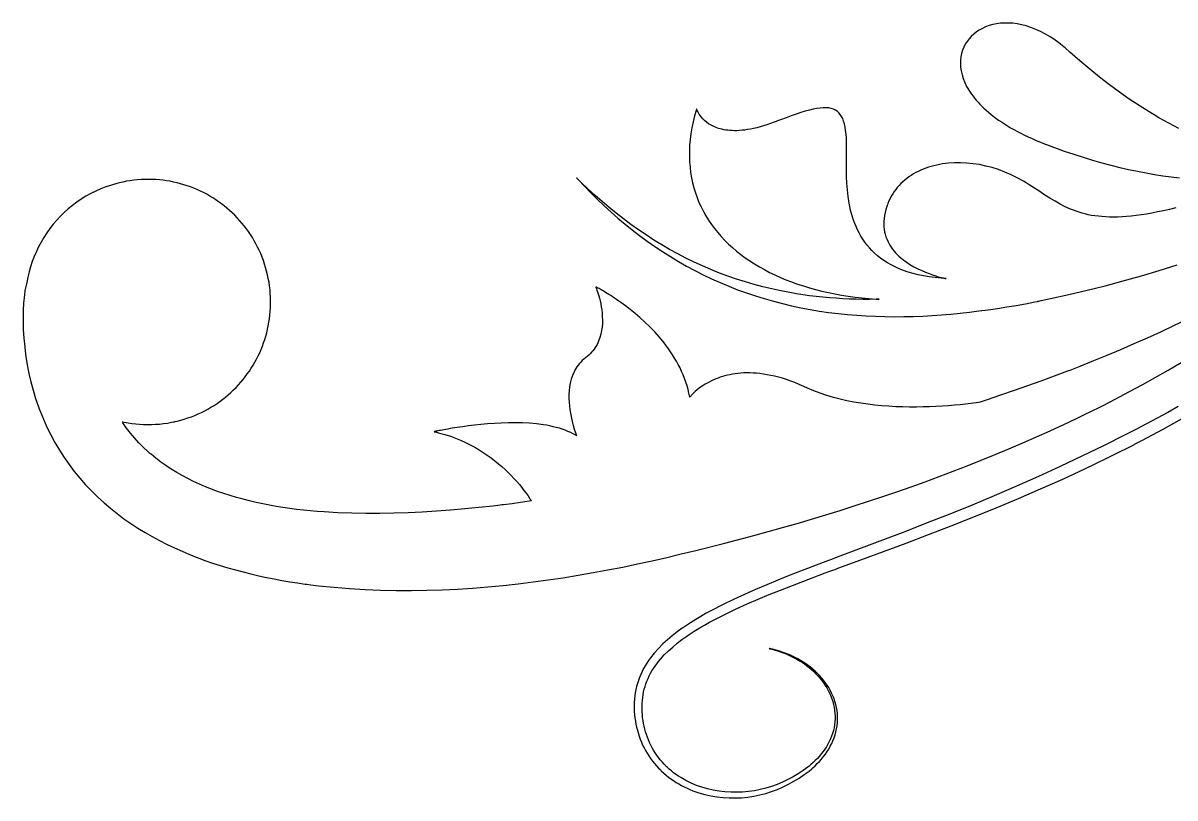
# Model space of a CAD drawing. Extents: x -44.4 to 47.9, y -29.2 to 34.4.
# Drawn here: x -44.42 to -21.34, y 4.36 to 19.89 of the extents above; entities that cross this region are included whole.
import ezdxf

# ---------------------------------------------------------------- set-up
doc = ezdxf.new("R2010")
doc.units = 0
doc.header["$MEASUREMENT"] = 0
doc.layers.add('LAYER_1', color=18, linetype='CONTINUOUS')

msp = doc.modelspace()

# ---------------------------------------------------------------- linework, layer by layer
at = {"layer": 'LAYER_1'}
for points in [[(-21.259, 17.781), (-21.359, 17.832), (-21.458, 17.884), (-21.557, 17.938), (-21.656, 17.994), (-21.755, 18.052), (-21.855, 18.112), (-22.053, 18.237), (-22.251, 18.369), (-22.449, 18.509), (-22.647, 18.656), (-22.845, 18.809), (-23.043, 18.969), (-23.241, 19.135), (-23.439, 19.307), (-23.538, 19.394), (-23.588, 19.436), (-23.637, 19.475), (-23.687, 19.512), (-23.736, 19.548), (-23.786, 19.581), (-23.835, 19.613), (-23.933, 19.671), (-24.03, 19.722), (-24.126, 19.765), (-24.221, 19.802), (-24.314, 19.833), (-24.406, 19.857), (-24.496, 19.874), (-24.584, 19.886), (-24.67, 19.892), (-24.753, 19.892), (-24.834, 19.887), (-24.913, 19.876), (-24.988, 19.86), (-25.06, 19.84), (-25.129, 19.815), (-25.194, 19.785), (-25.256, 19.751), (-25.313, 19.713), (-25.367, 19.671), (-25.416, 19.625), (-25.461, 19.576), (-25.501, 19.524), (-25.537, 19.468), (-25.567, 19.409), (-25.592, 19.348), (-25.611, 19.284), (-25.625, 19.217), (-25.633, 19.149), (-25.635, 19.078), (-25.631, 19.006), (-25.621, 18.932), (-25.603, 18.856), (-25.579, 18.779), (-25.548, 18.702), (-25.51, 18.623), (-25.489, 18.583), (-25.465, 18.544), (-25.439, 18.504), (-25.412, 18.464), (-25.382, 18.424), (-25.351, 18.384), (-25.318, 18.344), (-25.282, 18.304), (-25.245, 18.264), (-25.205, 18.224), (-25.164, 18.184), (-25.12, 18.144), (-25.075, 18.105), (-25.027, 18.065), (-24.976, 18.026), (-24.924, 17.987), (-24.87, 17.948), (-24.813, 17.909), (-24.754, 17.871), (-24.692, 17.832), (-24.629, 17.795), (-24.563, 17.757), (-24.494, 17.72), (-24.424, 17.683), (-24.35, 17.647), (-24.275, 17.611), (-24.197, 17.576), (-24.116, 17.541), (-24.033, 17.506), (-23.947, 17.472), (-23.936, 17.468), (-23.93, 17.466), (-23.918, 17.461), (-23.893, 17.451), (-23.844, 17.433), (-23.747, 17.396), (-23.553, 17.327), (-23.362, 17.262), (-23.174, 17.201), (-22.987, 17.144), (-22.803, 17.092), (-22.621, 17.043), (-22.441, 16.999), (-22.264, 16.958), (-22.088, 16.921), (-21.915, 16.887), (-21.745, 16.857), (-21.576, 16.831), (-21.41, 16.808), (-21.246, 16.788)], [(-21.316, 16.189), (-21.443, 16.158), (-21.566, 16.131), (-21.684, 16.106), (-21.798, 16.084), (-21.907, 16.065), (-22.012, 16.048), (-22.114, 16.035), (-22.211, 16.023), (-22.305, 16.015), (-22.395, 16.009), (-22.482, 16.005), (-22.566, 16.003), (-22.646, 16.004), (-22.724, 16.007), (-22.798, 16.012), (-22.871, 16.019), (-22.94, 16.028), (-23.008, 16.038), (-23.073, 16.051), (-23.136, 16.066), (-23.197, 16.082), (-23.257, 16.099), (-23.315, 16.119), (-23.371, 16.139), (-23.426, 16.162), (-23.533, 16.21), (-23.637, 16.263), (-23.739, 16.32), (-23.84, 16.381), (-23.941, 16.446), (-24.043, 16.513), (-24.149, 16.581), (-24.258, 16.652), (-24.314, 16.688), (-24.374, 16.724), (-24.496, 16.792), (-24.62, 16.853), (-24.745, 16.907), (-24.872, 16.954), (-24.999, 16.994), (-25.127, 17.027), (-25.255, 17.054), (-25.382, 17.073), (-25.508, 17.085), (-25.633, 17.091), (-25.755, 17.09), (-25.876, 17.082), (-25.994, 17.068), (-26.052, 17.058), (-26.109, 17.046), (-26.165, 17.033), (-26.22, 17.018), (-26.274, 17.002), (-26.327, 16.984), (-26.379, 16.964), (-26.43, 16.942), (-26.48, 16.919), (-26.528, 16.894), (-26.575, 16.868), (-26.621, 16.84), (-26.666, 16.81), (-26.708, 16.779), (-26.75, 16.745), (-26.789, 16.711), (-26.828, 16.675), (-26.864, 16.637), (-26.899, 16.597), (-26.932, 16.556), (-26.963, 16.513), (-26.992, 16.469), (-27.019, 16.423), (-27.044, 16.375), (-27.068, 16.326), (-27.089, 16.275), (-27.098, 16.249), (-27.103, 16.235), (-27.109, 16.219), (-27.128, 16.155), (-27.144, 16.093), (-27.156, 16.033), (-27.164, 15.974), (-27.168, 15.918), (-27.169, 15.863), (-27.167, 15.809), (-27.162, 15.757), (-27.153, 15.707), (-27.142, 15.658), (-27.128, 15.611), (-27.111, 15.566), (-27.092, 15.522), (-27.07, 15.48), (-27.047, 15.439), (-27.021, 15.399), (-26.994, 15.361), (-26.964, 15.324), (-26.933, 15.289), (-26.901, 15.255), (-26.867, 15.223), (-26.796, 15.162), (-26.722, 15.106), (-26.645, 15.055), (-26.566, 15.01), (-26.488, 14.968), (-26.41, 14.931), (-26.334, 14.899), (-26.261, 14.871), (-26.192, 14.846), (-26.129, 14.825), (-26.099, 14.816), (-26.072, 14.808), (-26.046, 14.801), (-26.022, 14.795), (-26.001, 14.789), (-25.981, 14.784), (-25.965, 14.78), (-25.951, 14.777), (-25.939, 14.775), (-25.931, 14.773), (-25.925, 14.772), (-25.923, 14.771), (-25.923, 14.771), (-25.923, 14.771), (-25.923, 14.771), (-25.923, 14.771), (-25.924, 14.771), (-25.957, 14.773), (-26.02, 14.778), (-26.144, 14.791), (-26.261, 14.806), (-26.374, 14.826), (-26.481, 14.848), (-26.583, 14.874), (-26.68, 14.903), (-26.773, 14.935), (-26.86, 14.969), (-26.944, 15.007), (-27.022, 15.046), (-27.097, 15.089), (-27.167, 15.134), (-27.233, 15.181), (-27.295, 15.23), (-27.354, 15.281), (-27.408, 15.334), (-27.459, 15.389), (-27.507, 15.445), (-27.551, 15.504), (-27.592, 15.563), (-27.63, 15.624), (-27.664, 15.686), (-27.696, 15.749), (-27.726, 15.813), (-27.752, 15.878), (-27.776, 15.944), (-27.798, 16.011), (-27.817, 16.078), (-27.835, 16.145), (-27.85, 16.213), (-27.863, 16.28), (-27.885, 16.416), (-27.9, 16.551), (-27.91, 16.685), (-27.916, 16.816), (-27.918, 16.943), (-27.919, 17.066), (-27.918, 17.184), (-27.917, 17.296), (-27.916, 17.349), (-27.916, 17.4), (-27.916, 17.45), (-27.917, 17.497), (-27.918, 17.542), (-27.92, 17.584), (-27.926, 17.665), (-27.935, 17.739), (-27.945, 17.807), (-27.959, 17.869), (-27.975, 17.925), (-27.994, 17.976), (-28.017, 18.021), (-28.042, 18.061), (-28.071, 18.095), (-28.104, 18.125), (-28.14, 18.148), (-28.181, 18.167), (-28.225, 18.181), (-28.273, 18.19), (-28.326, 18.194), (-28.384, 18.194), (-28.446, 18.189), (-28.512, 18.179), (-28.584, 18.165), (-28.661, 18.147), (-28.743, 18.125), (-28.831, 18.098), (-28.924, 18.068), (-29.023, 18.033), (-29.128, 17.995), (-29.239, 17.953), (-29.297, 17.931), (-29.312, 17.925), (-29.33, 17.918), (-29.368, 17.904), (-29.442, 17.877), (-29.514, 17.852), (-29.583, 17.83), (-29.65, 17.811), (-29.715, 17.794), (-29.778, 17.779), (-29.839, 17.767), (-29.898, 17.757), (-29.954, 17.748), (-30.009, 17.742), (-30.061, 17.738), (-30.112, 17.735), (-30.16, 17.735), (-30.207, 17.736), (-30.252, 17.738), (-30.295, 17.742), (-30.336, 17.747), (-30.375, 17.754), (-30.413, 17.762), (-30.449, 17.771), (-30.483, 17.781), (-30.516, 17.792), (-30.577, 17.817), (-30.631, 17.845), (-30.68, 17.875), (-30.724, 17.907), (-30.762, 17.939), (-30.795, 17.972), (-30.824, 18.005), (-30.848, 18.037), (-30.868, 18.066), (-30.885, 18.094), (-30.898, 18.119), (-30.908, 18.139), (-30.915, 18.156), (-30.919, 18.168), (-30.921, 18.173), (-30.921, 18.174), (-30.921, 18.174), (-30.921, 18.174), (-30.921, 18.174), (-30.922, 18.172), (-30.926, 18.157), (-30.961, 18.034), (-30.99, 17.913), (-31.015, 17.793), (-31.035, 17.675), (-31.05, 17.559), (-31.06, 17.444), (-31.065, 17.331), (-31.066, 17.22), (-31.062, 17.11), (-31.053, 17.002), (-31.041, 16.896), (-31.023, 16.792), (-31.002, 16.69), (-30.976, 16.589), (-30.946, 16.491), (-30.912, 16.394), (-30.874, 16.299), (-30.831, 16.207), (-30.785, 16.116), (-30.735, 16.027), (-30.681, 15.94), (-30.623, 15.856), (-30.562, 15.773), (-30.497, 15.692), (-30.429, 15.614), (-30.357, 15.537), (-30.281, 15.463), (-30.202, 15.391), (-30.12, 15.321), (-30.035, 15.254), (-29.946, 15.188), (-29.855, 15.125), (-29.76, 15.064), (-29.662, 15.006), (-29.562, 14.95), (-29.458, 14.896), (-29.352, 14.844), (-29.243, 14.795), (-29.131, 14.748), (-29.017, 14.704), (-28.9, 14.662), (-28.781, 14.623), (-28.66, 14.586), (-28.536, 14.552), (-28.409, 14.52), (-28.281, 14.491), (-28.15, 14.465), (-28.017, 14.441), (-27.883, 14.419), (-27.746, 14.401), (-27.607, 14.385), (-27.467, 14.372), (-27.325, 14.361), (-27.289, 14.359), (-27.271, 14.358), (-27.266, 14.358), (-27.267, 14.358), (-27.27, 14.358), (-27.286, 14.357), (-27.32, 14.357), (-27.454, 14.355), (-27.588, 14.355), (-27.722, 14.358), (-27.856, 14.362), (-27.99, 14.368), (-28.124, 14.376), (-28.257, 14.386), (-28.391, 14.398), (-28.524, 14.412), (-28.657, 14.429), (-28.79, 14.447), (-28.922, 14.468), (-29.055, 14.491), (-29.234, 14.525), (-29.413, 14.563), (-29.591, 14.606), (-29.768, 14.653), (-29.944, 14.704), (-30.119, 14.76), (-30.292, 14.819), (-30.464, 14.883), (-30.634, 14.952), (-30.803, 15.024), (-30.971, 15.101), (-31.136, 15.181), (-31.3, 15.266), (-31.461, 15.355), (-31.62, 15.448), (-31.778, 15.544), (-31.933, 15.645), (-32.085, 15.748), (-32.236, 15.856), (-32.384, 15.966), (-32.53, 16.08), (-32.674, 16.196), (-32.815, 16.316), (-32.954, 16.438), (-33.091, 16.564), (-33.226, 16.691), (-33.292, 16.756), (-33.325, 16.789), (-33.326, 16.79), (-33.325, 16.789), (-33.323, 16.787), (-33.319, 16.783), (-33.311, 16.774), (-33.296, 16.757), (-33.169, 16.622), (-33.04, 16.489), (-32.908, 16.358), (-32.774, 16.23), (-32.636, 16.105), (-32.497, 15.982), (-32.354, 15.863), (-32.209, 15.746), (-32.062, 15.632), (-31.912, 15.522), (-31.759, 15.415), (-31.604, 15.311), (-31.447, 15.211), (-31.286, 15.114), (-31.123, 15.021), (-30.957, 14.932), (-30.789, 14.847), (-30.62, 14.767), (-30.448, 14.69), (-30.275, 14.617), (-30.099, 14.549), (-29.923, 14.484), (-29.744, 14.424), (-29.565, 14.369), (-29.383, 14.317), (-29.201, 14.27), (-29.018, 14.227), (-28.833, 14.188), (-28.647, 14.152), (-28.461, 14.121), (-28.275, 14.094), (-28.087, 14.071), (-27.9, 14.052), (-27.712, 14.036), (-27.523, 14.024), (-27.335, 14.015), (-27.146, 14.01), (-26.957, 14.007), (-26.768, 14.009), (-26.579, 14.013), (-26.391, 14.021), (-26.202, 14.032), (-26.014, 14.045), (-25.826, 14.061), (-25.638, 14.079), (-25.451, 14.099), (-25.263, 14.122), (-25.076, 14.147), (-24.889, 14.174), (-24.703, 14.204), (-24.517, 14.235), (-24.331, 14.268), (-24.146, 14.304), (-24.1, 14.313), (-24.094, 14.314), (-24.091, 14.315), (-24.086, 14.316), (-24.063, 14.32), (-24.017, 14.33), (-23.832, 14.369), (-23.464, 14.45), (-23.098, 14.537), (-22.734, 14.629), (-22.371, 14.726), (-22.009, 14.828), (-21.649, 14.934), (-21.29, 15.045)], [(-21.101, 13.95), (-21.364, 13.823), (-21.628, 13.7), (-21.894, 13.579), (-22.161, 13.461), (-22.43, 13.345), (-22.699, 13.231), (-22.969, 13.121), (-23.24, 13.012), (-23.375, 12.958), (-23.443, 12.932), (-23.46, 12.925), (-23.469, 12.922), (-23.473, 12.92), (-23.489, 12.914), (-23.755, 12.814), (-24.022, 12.716), (-24.291, 12.62), (-24.56, 12.526), (-24.831, 12.433), (-25.102, 12.343), (-25.238, 12.298), (-25.273, 12.287), (-25.322, 12.281), (-25.424, 12.268), (-25.53, 12.256), (-25.641, 12.244), (-25.756, 12.233), (-25.875, 12.224), (-25.998, 12.215), (-26.124, 12.208), (-26.253, 12.202), (-26.384, 12.199), (-26.518, 12.197), (-26.654, 12.197), (-26.791, 12.199), (-26.93, 12.204), (-27.069, 12.212), (-27.209, 12.222), (-27.35, 12.236), (-27.49, 12.253), (-27.63, 12.273), (-27.77, 12.296), (-27.908, 12.324), (-28.045, 12.355), (-28.18, 12.39), (-28.314, 12.43), (-28.445, 12.474), (-28.573, 12.523), (-28.698, 12.577), (-28.713, 12.584), (-28.721, 12.587), (-28.73, 12.592), (-28.775, 12.612), (-28.864, 12.651), (-28.951, 12.686), (-29.036, 12.718), (-29.12, 12.747), (-29.201, 12.773), (-29.281, 12.795), (-29.358, 12.815), (-29.434, 12.832), (-29.508, 12.846), (-29.58, 12.858), (-29.651, 12.867), (-29.719, 12.874), (-29.786, 12.879), (-29.851, 12.881), (-29.914, 12.882), (-29.975, 12.88), (-30.034, 12.877), (-30.092, 12.871), (-30.148, 12.865), (-30.202, 12.856), (-30.255, 12.846), (-30.305, 12.835), (-30.354, 12.823), (-30.402, 12.809), (-30.447, 12.795), (-30.491, 12.779), (-30.533, 12.763), (-30.612, 12.729), (-30.685, 12.692), (-30.751, 12.655), (-30.81, 12.616), (-30.863, 12.579), (-30.909, 12.543), (-30.949, 12.509), (-30.983, 12.477), (-30.997, 12.463), (-31.01, 12.45), (-31.021, 12.438), (-31.031, 12.427), (-31.039, 12.418), (-31.046, 12.41), (-31.051, 12.404), (-31.055, 12.399), (-31.057, 12.396), (-31.058, 12.395), (-31.074, 12.473), (-31.092, 12.549), (-31.113, 12.624), (-31.136, 12.698), (-31.162, 12.77), (-31.191, 12.841), (-31.221, 12.911), (-31.253, 12.98), (-31.288, 13.048), (-31.324, 13.114), (-31.362, 13.179), (-31.402, 13.242), (-31.443, 13.305), (-31.485, 13.366), (-31.573, 13.483), (-31.666, 13.596), (-31.761, 13.703), (-31.859, 13.804), (-31.958, 13.9), (-32.057, 13.99), (-32.155, 14.074), (-32.252, 14.153), (-32.346, 14.225), (-32.437, 14.291), (-32.481, 14.322), (-32.523, 14.352), (-32.565, 14.379), (-32.604, 14.406), (-32.642, 14.43), (-32.679, 14.454), (-32.713, 14.475), (-32.746, 14.495), (-32.776, 14.513), (-32.805, 14.53), (-32.831, 14.545), (-32.855, 14.559), (-32.876, 14.57), (-32.894, 14.581), (-32.91, 14.589), (-32.923, 14.596), (-32.933, 14.601), (-32.939, 14.605), (-32.943, 14.606), (-32.943, 14.607), (-32.943, 14.605), (-32.941, 14.601), (-32.939, 14.595), (-32.936, 14.588), (-32.928, 14.567), (-32.918, 14.541), (-32.907, 14.508), (-32.894, 14.469), (-32.881, 14.425), (-32.868, 14.377), (-32.855, 14.324), (-32.843, 14.267), (-32.832, 14.207), (-32.822, 14.144), (-32.815, 14.079), (-32.81, 14.011), (-32.808, 13.942), (-32.809, 13.872), (-32.815, 13.801), (-32.824, 13.73), (-32.839, 13.659), (-32.859, 13.589), (-32.884, 13.52), (-32.916, 13.453), (-32.954, 13.388), (-32.975, 13.356), (-32.999, 13.325), (-33.024, 13.295), (-33.052, 13.265), (-33.081, 13.237), (-33.112, 13.209), (-33.18, 13.155), (-33.211, 13.127), (-33.241, 13.097), (-33.268, 13.067), (-33.294, 13.035), (-33.318, 13.003), (-33.339, 12.969), (-33.359, 12.935), (-33.377, 12.9), (-33.409, 12.828), (-33.433, 12.754), (-33.452, 12.678), (-33.466, 12.601), (-33.475, 12.524), (-33.479, 12.446), (-33.479, 12.369), (-33.476, 12.292), (-33.469, 12.218), (-33.46, 12.145), (-33.449, 12.074), (-33.437, 12.007), (-33.423, 11.944), (-33.409, 11.884), (-33.394, 11.829), (-33.38, 11.78), (-33.366, 11.736), (-33.353, 11.699), (-33.343, 11.668), (-33.338, 11.655), (-33.334, 11.644), (-33.331, 11.636), (-33.328, 11.629), (-33.326, 11.624), (-33.325, 11.622), (-33.325, 11.621), (-33.325, 11.621), (-33.331, 11.625), (-33.343, 11.632), (-33.392, 11.66), (-33.444, 11.686), (-33.498, 11.71), (-33.554, 11.733), (-33.612, 11.753), (-33.671, 11.772), (-33.733, 11.789), (-33.795, 11.804), (-33.859, 11.818), (-33.925, 11.831), (-33.991, 11.841), (-34.127, 11.859), (-34.266, 11.871), (-34.408, 11.878), (-34.55, 11.881), (-34.692, 11.88), (-34.834, 11.876), (-34.973, 11.869), (-35.11, 11.859), (-35.243, 11.847), (-35.371, 11.833), (-35.494, 11.818), (-35.609, 11.803), (-35.664, 11.795), (-35.717, 11.787), (-35.768, 11.779), (-35.816, 11.771), (-35.862, 11.764), (-35.905, 11.756), (-35.946, 11.749), (-35.983, 11.742), (-36.018, 11.736), (-36.05, 11.729), (-36.079, 11.724), (-36.104, 11.719), (-36.126, 11.714), (-36.144, 11.711), (-36.159, 11.708), (-36.169, 11.705), (-36.176, 11.704), (-36.179, 11.703), (-36.179, 11.703), (-36.178, 11.703), (-36.174, 11.702), (-36.16, 11.699), (-36.131, 11.692), (-36.074, 11.677), (-35.963, 11.646), (-35.855, 11.611), (-35.751, 11.572), (-35.65, 11.531), (-35.553, 11.487), (-35.459, 11.441), (-35.368, 11.392), (-35.28, 11.341), (-35.196, 11.288), (-35.115, 11.233), (-35.037, 11.177), (-34.962, 11.12), (-34.89, 11.062), (-34.822, 11.003), (-34.756, 10.943), (-34.694, 10.883), (-34.634, 10.823), (-34.578, 10.762), (-34.524, 10.702), (-34.473, 10.643), (-34.425, 10.584), (-34.38, 10.527), (-34.337, 10.47), (-34.297, 10.415), (-34.26, 10.361), (-34.243, 10.335), (-34.234, 10.322), (-34.232, 10.319), (-34.231, 10.318), (-34.231, 10.317), (-34.234, 10.317), (-34.276, 10.31), (-34.447, 10.285), (-34.619, 10.26), (-34.792, 10.239), (-34.802, 10.238), (-34.805, 10.237), (-34.823, 10.235), (-34.858, 10.231), (-35, 10.214), (-35.284, 10.183), (-35.568, 10.155), (-35.852, 10.13), (-36.136, 10.109), (-36.419, 10.092), (-36.702, 10.078), (-36.985, 10.069), (-37.267, 10.064), (-37.549, 10.064), (-37.829, 10.069), (-38.108, 10.08), (-38.386, 10.096), (-38.524, 10.106), (-38.662, 10.118), (-38.799, 10.131), (-38.936, 10.147), (-39.073, 10.165), (-39.209, 10.184), (-39.344, 10.206), (-39.479, 10.23), (-39.613, 10.256), (-39.746, 10.285), (-39.877, 10.316), (-40.008, 10.349), (-40.138, 10.384), (-40.266, 10.423), (-40.393, 10.463), (-40.518, 10.507), (-40.641, 10.553), (-40.762, 10.601), (-40.882, 10.653), (-41, 10.707), (-41.115, 10.764), (-41.228, 10.824), (-41.339, 10.888), (-41.447, 10.954), (-41.553, 11.023), (-41.656, 11.096), (-41.756, 11.172), (-41.853, 11.251), (-41.865, 11.261), (-41.868, 11.263), (-41.87, 11.265), (-41.872, 11.266), (-41.878, 11.271), (-41.89, 11.282), (-41.914, 11.304), (-42.008, 11.392), (-42.098, 11.483), (-42.184, 11.578), (-42.265, 11.675), (-42.342, 11.775), (-42.415, 11.879), (-42.423, 11.892), (-42.428, 11.898), (-42.43, 11.902), (-42.431, 11.903), (-42.429, 11.903), (-42.391, 11.895), (-42.314, 11.881), (-42.237, 11.87), (-42.159, 11.86), (-42.081, 11.854), (-42.002, 11.849), (-41.923, 11.847), (-41.844, 11.848), (-41.764, 11.851), (-41.684, 11.857), (-41.604, 11.866), (-41.523, 11.877), (-41.443, 11.891), (-41.402, 11.899), (-41.382, 11.904), (-41.377, 11.905), (-41.375, 11.905), (-41.373, 11.906), (-41.368, 11.907), (-41.331, 11.915), (-41.258, 11.934), (-41.186, 11.955), (-41.115, 11.978), (-41.045, 12.003), (-40.977, 12.03), (-40.909, 12.059), (-40.843, 12.09), (-40.778, 12.122), (-40.714, 12.157), (-40.652, 12.193), (-40.591, 12.231), (-40.531, 12.27), (-40.472, 12.311), (-40.415, 12.354), (-40.359, 12.398), (-40.305, 12.444), (-40.252, 12.491), (-40.2, 12.54), (-40.15, 12.59), (-40.102, 12.641), (-40.055, 12.694), (-40.009, 12.748), (-39.966, 12.803), (-39.924, 12.86), (-39.883, 12.918), (-39.844, 12.976), (-39.807, 13.036), (-39.772, 13.097), (-39.738, 13.159), (-39.706, 13.222), (-39.676, 13.286), (-39.648, 13.351), (-39.621, 13.416), (-39.597, 13.483), (-39.574, 13.55), (-39.553, 13.618), (-39.534, 13.686), (-39.517, 13.755), (-39.503, 13.825), (-39.49, 13.896), (-39.479, 13.967), (-39.47, 14.038), (-39.464, 14.11), (-39.459, 14.182), (-39.457, 14.255), (-39.457, 14.328), (-39.459, 14.401), (-39.463, 14.475), (-39.469, 14.549), (-39.478, 14.623), (-39.489, 14.697), (-39.503, 14.771), (-39.518, 14.846), (-39.536, 14.919), (-39.556, 14.992), (-39.578, 15.063), (-39.602, 15.134), (-39.628, 15.203), (-39.655, 15.271), (-39.685, 15.338), (-39.717, 15.404), (-39.75, 15.468), (-39.785, 15.531), (-39.822, 15.593), (-39.861, 15.654), (-39.901, 15.713), (-39.943, 15.771), (-39.986, 15.828), (-40.031, 15.883), (-40.078, 15.937), (-40.126, 15.989), (-40.175, 16.04), (-40.226, 16.089), (-40.278, 16.137), (-40.331, 16.183), (-40.386, 16.228), (-40.442, 16.271), (-40.499, 16.312), (-40.557, 16.352), (-40.616, 16.39), (-40.677, 16.426), (-40.738, 16.461), (-40.801, 16.494), (-40.864, 16.525), (-40.928, 16.554), (-40.993, 16.582), (-41.059, 16.607), (-41.126, 16.631), (-41.193, 16.653), (-41.262, 16.672), (-41.33, 16.69), (-41.4, 16.706), (-41.47, 16.72), (-41.541, 16.732), (-41.612, 16.742), (-41.683, 16.749), (-41.756, 16.755), (-41.828, 16.758), (-41.901, 16.76), (-41.974, 16.759), (-42.047, 16.756), (-42.121, 16.75), (-42.195, 16.743), (-42.269, 16.733), (-42.343, 16.72), (-42.417, 16.706), (-42.454, 16.698), (-42.482, 16.691), (-42.538, 16.677), (-42.648, 16.646), (-42.756, 16.61), (-42.86, 16.57), (-42.962, 16.525), (-43.062, 16.475), (-43.158, 16.422), (-43.251, 16.364), (-43.341, 16.303), (-43.428, 16.237), (-43.512, 16.168), (-43.593, 16.096), (-43.669, 16.02), (-43.743, 15.941), (-43.813, 15.859), (-43.879, 15.775), (-43.941, 15.687), (-44, 15.597), (-44.054, 15.504), (-44.105, 15.409), (-44.151, 15.312), (-44.194, 15.213), (-44.232, 15.112), (-44.265, 15.01), (-44.294, 14.905), (-44.319, 14.8), (-44.339, 14.693), (-44.339, 14.69), (-44.339, 14.69), (-44.339, 14.689), (-44.34, 14.688), (-44.34, 14.687), (-44.341, 14.684), (-44.343, 14.677), (-44.348, 14.664), (-44.363, 14.614), (-44.375, 14.562), (-44.379, 14.535), (-44.381, 14.521), (-44.381, 14.517), (-44.382, 14.515), (-44.382, 14.515), (-44.382, 14.509), (-44.384, 14.499), (-44.387, 14.473), (-44.389, 14.462), (-44.389, 14.456), (-44.389, 14.456), (-44.389, 14.456), (-44.39, 14.454), (-44.39, 14.451), (-44.391, 14.443), (-44.397, 14.387), (-44.402, 14.334), (-44.407, 14.283), (-44.41, 14.235), (-44.413, 14.188), (-44.416, 14.098), (-44.418, 13.925), (-44.417, 13.836), (-44.413, 13.749), (-44.401, 13.575), (-44.383, 13.401), (-44.374, 13.315), (-44.368, 13.272), (-44.366, 13.25), (-44.365, 13.247), (-44.365, 13.242), (-44.363, 13.231), (-44.36, 13.21), (-44.332, 13.04), (-44.299, 12.87), (-44.261, 12.701), (-44.216, 12.534), (-44.165, 12.368), (-44.108, 12.203), (-44.092, 12.163), (-44.085, 12.142), (-44.081, 12.132), (-44.079, 12.127), (-44.075, 12.117), (-44.01, 11.955), (-43.94, 11.795), (-43.862, 11.638), (-43.779, 11.485), (-43.69, 11.334), (-43.595, 11.188), (-43.495, 11.045), (-43.39, 10.906), (-43.28, 10.772), (-43.165, 10.641), (-43.046, 10.516), (-42.923, 10.396), (-42.795, 10.28), (-42.665, 10.169), (-42.531, 10.062), (-42.395, 9.96), (-42.256, 9.863), (-42.115, 9.771), (-41.972, 9.683), (-41.827, 9.6), (-41.68, 9.521), (-41.532, 9.445), (-41.383, 9.374), (-41.232, 9.306), (-41.081, 9.242), (-40.929, 9.181), (-40.777, 9.125), (-40.624, 9.072), (-40.47, 9.023), (-40.316, 8.977), (-40.161, 8.933), (-40.006, 8.892), (-39.851, 8.853), (-39.696, 8.817), (-39.541, 8.784), (-39.385, 8.753), (-39.23, 8.724), (-39.074, 8.697), (-38.919, 8.673), (-38.763, 8.65), (-38.753, 8.649), (-38.749, 8.648), (-38.746, 8.648), (-38.741, 8.647), (-38.731, 8.646), (-38.653, 8.636), (-38.497, 8.618), (-38.185, 8.587), (-37.874, 8.562), (-37.564, 8.543), (-37.254, 8.53), (-36.944, 8.523), (-36.636, 8.522), (-36.328, 8.526), (-36.021, 8.536), (-35.714, 8.55), (-35.409, 8.569), (-35.104, 8.593), (-34.8, 8.622), (-34.497, 8.655), (-34.195, 8.692), (-33.893, 8.733), (-33.593, 8.778), (-33.294, 8.827), (-32.995, 8.879), (-32.698, 8.934), (-32.402, 8.992), (-32.106, 9.054), (-31.812, 9.118), (-31.519, 9.184), (-31.228, 9.253), (-30.937, 9.324), (-30.357, 9.47), (-29.776, 9.623), (-29.487, 9.701), (-29.198, 9.782), (-28.909, 9.865), (-28.621, 9.949), (-28.334, 10.036), (-28.047, 10.125), (-27.761, 10.215), (-27.475, 10.308), (-27.19, 10.403), (-26.906, 10.5), (-26.622, 10.599), (-26.34, 10.701), (-26.058, 10.805), (-25.777, 10.911), (-25.497, 11.019), (-25.218, 11.13), (-24.94, 11.244), (-24.663, 11.359), (-24.387, 11.478), (-24.112, 11.599), (-23.838, 11.722), (-23.565, 11.848), (-23.294, 11.977), (-23.159, 12.043), (-23.125, 12.059), (-23.108, 12.067), (-23.1, 12.072), (-23.095, 12.074), (-23.093, 12.075), (-23.059, 12.091), (-22.79, 12.224), (-22.523, 12.36), (-22.257, 12.5), (-21.992, 12.642), (-21.73, 12.788), (-21.469, 12.937), (-21.21, 13.089)], [(-21.271, 12.208), (-21.481, 12.091), (-21.692, 11.975), (-21.904, 11.861), (-22.118, 11.749), (-22.332, 11.639), (-22.765, 11.423), (-23.199, 11.212), (-23.634, 11.006), (-24.072, 10.805), (-24.513, 10.609), (-24.956, 10.419), (-25.402, 10.233), (-25.849, 10.051), (-26.298, 9.874), (-26.747, 9.7), (-27.199, 9.528), (-28.105, 9.188), (-28.218, 9.145), (-28.275, 9.124), (-28.388, 9.081), (-28.614, 8.995), (-29.066, 8.819), (-29.292, 8.728), (-29.516, 8.635), (-29.739, 8.54), (-29.962, 8.443), (-30.183, 8.342), (-30.403, 8.236), (-30.62, 8.123), (-30.728, 8.064), (-30.834, 8.003), (-30.939, 7.94), (-31.043, 7.876), (-31.146, 7.809), (-31.171, 7.792), (-31.185, 7.782), (-31.211, 7.764), (-31.312, 7.691), (-31.411, 7.614), (-31.506, 7.534), (-31.598, 7.45), (-31.686, 7.361), (-31.769, 7.267), (-31.847, 7.169), (-31.884, 7.118), (-31.919, 7.065), (-31.952, 7.01), (-31.984, 6.955), (-32.013, 6.898), (-32.041, 6.84), (-32.066, 6.78), (-32.088, 6.72), (-32.108, 6.659), (-32.126, 6.598), (-32.141, 6.535), (-32.153, 6.473), (-32.161, 6.409), (-32.167, 6.346), (-32.171, 6.283), (-32.172, 6.22), (-32.172, 6.157), (-32.169, 6.094), (-32.164, 6.031), (-32.157, 5.969), (-32.148, 5.906), (-32.137, 5.844), (-32.123, 5.782), (-32.107, 5.721), (-32.071, 5.6), (-32.05, 5.541), (-32.027, 5.482), (-32.002, 5.425), (-31.974, 5.368), (-31.944, 5.313), (-31.912, 5.259), (-31.878, 5.206), (-31.843, 5.154), (-31.805, 5.104), (-31.766, 5.055), (-31.724, 5.007), (-31.682, 4.961), (-31.66, 4.939), (-31.649, 4.928), (-31.646, 4.925), (-31.64, 4.92), (-31.629, 4.909), (-31.582, 4.865), (-31.534, 4.824), (-31.485, 4.784), (-31.435, 4.747), (-31.384, 4.711), (-31.331, 4.677), (-31.277, 4.644), (-31.223, 4.614), (-31.167, 4.585), (-31.111, 4.558), (-31.054, 4.533), (-30.996, 4.51), (-30.938, 4.488), (-30.879, 4.468), (-30.759, 4.434), (-30.638, 4.406), (-30.515, 4.385), (-30.391, 4.372), (-30.267, 4.364), (-30.144, 4.364), (-30.02, 4.37), (-29.897, 4.382), (-29.775, 4.4), (-29.655, 4.425), (-29.535, 4.456), (-29.418, 4.494), (-29.302, 4.536), (-29.189, 4.585), (-29.078, 4.639), (-28.97, 4.698), (-28.865, 4.762), (-28.763, 4.831), (-28.665, 4.904), (-28.617, 4.943), (-28.612, 4.948), (-28.608, 4.951), (-28.602, 4.956), (-28.591, 4.967), (-28.546, 5.009), (-28.502, 5.052), (-28.459, 5.097), (-28.418, 5.144), (-28.379, 5.192), (-28.341, 5.242), (-28.306, 5.293), (-28.273, 5.345), (-28.242, 5.399), (-28.214, 5.454), (-28.188, 5.511), (-28.166, 5.568), (-28.146, 5.627), (-28.129, 5.687), (-28.115, 5.747), (-28.105, 5.809), (-28.099, 5.87), (-28.096, 5.932), (-28.096, 5.993), (-28.1, 6.055), (-28.107, 6.116), (-28.118, 6.177), (-28.131, 6.237), (-28.148, 6.296), (-28.167, 6.354), (-28.19, 6.411), (-28.216, 6.467), (-28.244, 6.522), (-28.274, 6.576), (-28.307, 6.627), (-28.342, 6.677), (-28.379, 6.726), (-28.418, 6.773), (-28.458, 6.818), (-28.501, 6.861), (-28.545, 6.903), (-28.59, 6.943), (-28.637, 6.982), (-28.685, 7.018), (-28.735, 7.054), (-28.786, 7.087), (-28.838, 7.119), (-28.891, 7.15), (-28.945, 7.178), (-29, 7.205), (-29.055, 7.23), (-29.111, 7.253), (-29.168, 7.275), (-29.283, 7.312), (-29.4, 7.343), (-29.459, 7.356), (-29.466, 7.357), (-29.459, 7.355), (-29.444, 7.352), (-29.415, 7.345), (-29.298, 7.313), (-29.184, 7.274), (-29.128, 7.252), (-29.073, 7.228), (-29.018, 7.202), (-28.965, 7.175), (-28.912, 7.146), (-28.86, 7.115), (-28.809, 7.083), (-28.759, 7.049), (-28.71, 7.013), (-28.663, 6.976), (-28.617, 6.937), (-28.573, 6.896), (-28.53, 6.854), (-28.489, 6.81), (-28.449, 6.765), (-28.412, 6.718), (-28.376, 6.669), (-28.343, 6.62), (-28.312, 6.569), (-28.283, 6.516), (-28.256, 6.463), (-28.232, 6.408), (-28.211, 6.353), (-28.192, 6.297), (-28.177, 6.24), (-28.165, 6.182), (-28.155, 6.124), (-28.149, 6.065), (-28.146, 6.006), (-28.146, 5.947), (-28.15, 5.888), (-28.157, 5.83), (-28.167, 5.772), (-28.18, 5.714), (-28.197, 5.658), (-28.217, 5.602), (-28.239, 5.547), (-28.264, 5.494), (-28.291, 5.441), (-28.321, 5.39), (-28.353, 5.341), (-28.387, 5.293), (-28.424, 5.246), (-28.461, 5.2), (-28.501, 5.157), (-28.542, 5.114), (-28.585, 5.073), (-28.629, 5.034), (-28.652, 5.015), (-28.657, 5.01), (-28.661, 5.007), (-28.667, 5.003), (-28.69, 4.984), (-28.785, 4.914), (-28.884, 4.848), (-28.986, 4.787), (-29.091, 4.732), (-29.198, 4.681), (-29.308, 4.636), (-29.419, 4.596), (-29.533, 4.562), (-29.648, 4.533), (-29.764, 4.51), (-29.882, 4.493), (-30, 4.482), (-30.118, 4.478), (-30.235, 4.478), (-30.353, 4.485), (-30.47, 4.499), (-30.586, 4.519), (-30.701, 4.545), (-30.814, 4.578), (-30.925, 4.617), (-31.033, 4.662), (-31.137, 4.714), (-31.238, 4.772), (-31.287, 4.803), (-31.335, 4.836), (-31.381, 4.87), (-31.427, 4.906), (-31.471, 4.944), (-31.514, 4.983), (-31.535, 5.003), (-31.545, 5.013), (-31.55, 5.018), (-31.553, 5.021), (-31.573, 5.042), (-31.612, 5.085), (-31.65, 5.13), (-31.685, 5.176), (-31.719, 5.223), (-31.752, 5.271), (-31.783, 5.32), (-31.811, 5.37), (-31.838, 5.421), (-31.864, 5.473), (-31.887, 5.526), (-31.908, 5.58), (-31.928, 5.635), (-31.945, 5.69), (-31.96, 5.745), (-31.974, 5.801), (-31.985, 5.858), (-31.994, 5.915), (-32.002, 5.972), (-32.008, 6.03), (-32.011, 6.088), (-32.013, 6.146), (-32.013, 6.204), (-32.011, 6.261), (-32.007, 6.318), (-32.001, 6.375), (-31.993, 6.431), (-31.983, 6.488), (-31.97, 6.544), (-31.954, 6.599), (-31.937, 6.653), (-31.917, 6.707), (-31.894, 6.759), (-31.87, 6.811), (-31.844, 6.862), (-31.816, 6.912), (-31.786, 6.96), (-31.754, 7.008), (-31.72, 7.055), (-31.684, 7.101), (-31.647, 7.146), (-31.569, 7.23), (-31.487, 7.311), (-31.4, 7.389), (-31.309, 7.464), (-31.216, 7.536), (-31.119, 7.606), (-31.068, 7.641), (-30.969, 7.705), (-30.868, 7.766), (-30.766, 7.826), (-30.663, 7.884), (-30.558, 7.94), (-30.345, 8.049), (-30.129, 8.152), (-29.91, 8.251), (-29.689, 8.345), (-29.466, 8.438), (-29.242, 8.528), (-28.793, 8.703), (-28.342, 8.872), (-28.23, 8.914), (-28.173, 8.935), (-28.145, 8.945), (-28.089, 8.966), (-27.633, 9.134), (-26.724, 9.472), (-26.271, 9.643), (-25.82, 9.817), (-25.369, 9.995), (-24.92, 10.177), (-24.473, 10.364), (-24.027, 10.557), (-23.584, 10.755), (-23.142, 10.959), (-22.704, 11.17), (-22.486, 11.278), (-22.269, 11.387), (-22.161, 11.442), (-22.155, 11.445), (-22.151, 11.447), (-22.145, 11.451), (-22.131, 11.458), (-22.105, 11.472), (-21.998, 11.528), (-21.784, 11.641), (-21.571, 11.756), (-21.358, 11.873), (-21.147, 11.992)]]:
    msp.add_lwpolyline(points, dxfattribs=at)

doc.saveas('drawing.dxf')
